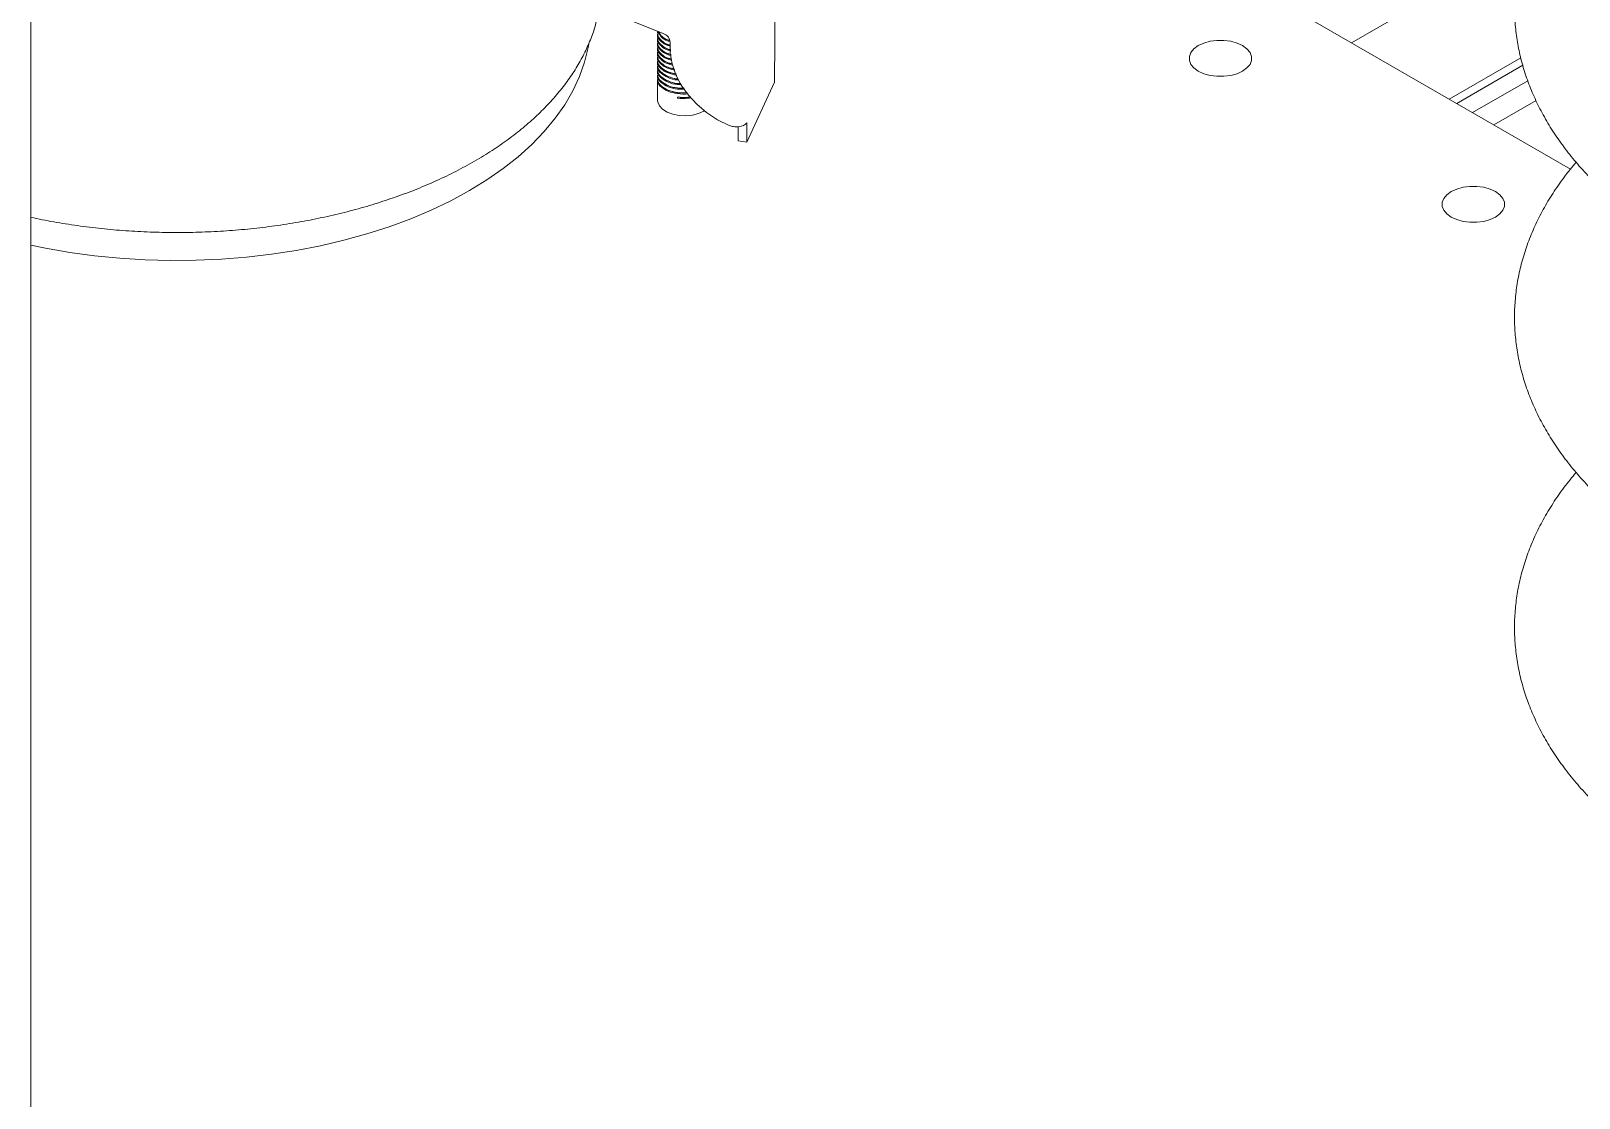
# Model space of a CAD drawing. Header units: millimetres. Extents: x 51507 to 66627, y -17810 to -7118.
# Drawn here: x 60319.8 to 60665.9, y -13692.5 to -13453.8 of the extents above; entities that cross this region are included whole.
import ezdxf

# ---------------------------------------------------------------- set-up
doc = ezdxf.new("R2010")
doc.units = ezdxf.units.MM
doc.header["$LTSCALE"] = 10
doc.layers.add('粗实线', color=4, linetype='Continuous', lineweight=18)

msp = doc.modelspace()

# ---------------------------------------------------------------- linework, layer by layer
at = {"layer": '粗实线'}
for p, q in [((60319.763, -13230.253), (60319.763, -13785.501)), ((60664.013, -13484.715), (60467.976, -13371.545)), ((60486.129, -13460.487), (60486.129, -13430.685)), ((60653.758, -13434.106), (60615.052, -13456.45)), ((60452.528, -13450.956), (60461.29, -13454.461)), ((60459.887, -13453.9), (60459.887, -13454.231)), ((60459.887, -13454.483), (60459.887, -13455.252)), ((60461.8, -13454.772), (60460.991, -13454.274)), ((60459.887, -13455.504), (60459.887, -13456.272)), ((60459.887, -13456.524), (60459.887, -13457.293)), ((60459.887, -13457.545), (60459.887, -13458.314)), ((60459.887, -13458.566), (60459.887, -13459.334)), ((60459.887, -13459.587), (60459.887, -13460.355)), ((60459.887, -13460.607), (60459.887, -13461.376)), ((60459.887, -13461.628), (60459.887, -13462.397)), ((60486.101, -13460.399), (60486.019, -13460.961)), ((60486.019, -13465.271), (60486.019, -13460.961)), ((60652.902, -13459.788), (60636.868, -13469.044)), ((60653.348, -13461.49), (60638.565, -13470.024)), ((60459.887, -13462.649), (60459.887, -13463.417)), ((60459.887, -13463.669), (60459.887, -13464.438)), ((60459.887, -13464.69), (60459.887, -13469.329)), ((60486.019, -13465.271), (60479.808, -13478.654)), ((60654.464, -13464.929), (60642.101, -13472.065)), ((60464.334, -13468.844), (60464.334, -13468.592)), ((60464.384, -13468.647), (60464.334, -13468.844)), ((60464.384, -13468.575), (60464.384, -13468.647)), ((60656.294, -13469.38), (60646.872, -13474.819)), ((60477.876, -13478.355), (60477.876, -13475.217)), ((60479.808, -13478.654), (60479.808, -13474.343)), ((60479.808, -13478.654), (60477.876, -13478.355))]:
    msp.add_line(p, q, dxfattribs=at)
for points in [[(60444.491, -13456.732), (60444.354, -13457.518), (60443.567, -13460.775), (60442.434, -13463.998), (60440.96, -13467.175), (60439.149, -13470.294), (60437.01, -13473.342), (60434.549, -13476.308), (60431.777, -13479.181), (60428.703, -13481.95), (60425.341, -13484.605), (60421.701, -13487.135), (60417.798, -13489.531), (60413.648, -13491.784), (60409.265, -13493.885), (60404.666, -13495.827), (60399.869, -13497.601), (60394.892, -13499.201), (60389.754, -13500.622), (60384.474, -13501.857), (60379.072, -13502.902), (60373.569, -13503.753), (60367.986, -13504.407), (60362.343, -13504.862), (60356.663, -13505.115), (60350.967, -13505.165), (60345.276, -13505.014), (60339.612, -13504.66), (60333.996, -13504.105), (60328.45, -13503.352), (60322.995, -13502.404), (60319.763, -13501.739)], [(60462.679, -13456.353), (60462.698, -13458.745), (60463.129, -13461.173), (60463.963, -13463.585), (60465.182, -13465.929), (60466.76, -13468.155), (60468.664, -13470.216), (60470.852, -13472.067), (60473.277, -13473.669), (60475.889, -13474.987)], [(60590.686, -13457.079), (60591.663, -13457.787), (60592.344, -13458.602), (60592.692, -13459.484), (60592.692, -13460.389), (60592.344, -13461.271), (60591.663, -13462.087), (60590.686, -13462.794), (60589.461, -13463.358), (60588.048, -13463.751), (60586.52, -13463.952), (60584.953, -13463.952), (60583.424, -13463.751), (60582.012, -13463.358), (60580.787, -13462.794), (60579.809, -13462.087), (60579.129, -13461.271), (60578.78, -13460.389), (60578.78, -13459.484), (60579.129, -13458.602), (60579.809, -13457.787), (60580.787, -13457.079), (60582.012, -13456.515), (60583.424, -13456.122), (60584.953, -13455.921), (60586.52, -13455.921), (60588.048, -13456.122), (60589.461, -13456.515), (60590.686, -13457.079)], [(60459.887, -13469.329), (60459.927, -13469.727), (60460.286, -13470.57), (60460.997, -13471.335), (60462.015, -13471.974), (60463.276, -13472.447), (60464.701, -13472.724), (60466.201, -13472.788), (60467.682, -13472.634), (60469.049, -13472.272), (60470.218, -13471.726), (60470.324, -13471.661)], [(60647.255, -13489.736), (60648.232, -13490.443), (60648.912, -13491.258), (60649.261, -13492.141), (60649.261, -13493.045), (60648.912, -13493.928), (60648.232, -13494.743), (60647.255, -13495.45), (60646.029, -13496.015), (60644.617, -13496.407), (60643.089, -13496.609), (60641.521, -13496.609), (60639.993, -13496.407), (60638.581, -13496.015), (60637.355, -13495.45), (60636.378, -13494.743), (60635.698, -13493.928), (60635.349, -13493.045), (60635.349, -13492.141), (60635.698, -13491.258), (60636.378, -13490.443), (60637.355, -13489.736), (60638.581, -13489.171), (60639.993, -13488.779), (60641.521, -13488.577), (60643.089, -13488.577), (60644.617, -13488.779), (60646.029, -13489.171), (60647.255, -13489.736)]]:
    msp.add_lwpolyline(points, dxfattribs=at)
msp.add_arc((60460.656, -13456.383), 2.024, 0.85276, 71.72415, dxfattribs=at)
for points, knots in [([(60665.26, -13344.342), (60664.351, -13345.449), (60662.495, -13347.709), (60660.055, -13351.248), (60657.865, -13354.906), (60655.996, -13358.63), (60654.444, -13362.403), (60653.214, -13366.213), (60652.306, -13370.049), (60651.72, -13373.898), (60651.453, -13377.752), (60651.504, -13381.6), (60651.87, -13385.434), (60652.551, -13389.247), (60653.543, -13393.028), (60654.845, -13396.773), (60656.457, -13400.472), (60658.375, -13404.119), (60660.597, -13407.704), (60663.121, -13411.217), (60665.94, -13414.649), (60669.048, -13417.989), (60672.436, -13421.227), (60676.095, -13424.354), (60680.014, -13427.36), (60684.18, -13430.238), (60688.581, -13432.979), (60693.205, -13435.577), (60698.038, -13438.027), (60703.067, -13440.322), (60708.278, -13442.458), (60713.658, -13444.431), (60719.193, -13446.237), (60724.868, -13447.872), (60730.671, -13449.333), (60736.586, -13450.618), (60742.598, -13451.723), (60748.694, -13452.647), (60754.858, -13453.387), (60761.075, -13453.944), (60767.33, -13454.314), (60773.608, -13454.498), (60779.892, -13454.495), (60786.169, -13454.305), (60792.423, -13453.93), (60798.638, -13453.368), (60804.799, -13452.622), (60810.891, -13451.693), (60816.9, -13450.582), (60822.81, -13449.293), (60828.608, -13447.827), (60834.278, -13446.187), (60839.808, -13444.377), (60845.184, -13442.399), (60850.392, -13440.258), (60855.415, -13437.955), (60859.821, -13435.727), (60862.485, -13434.223), (60863.608, -13433.588)], [0, 0, 0, 0, 4.9995455, 10.2066727, 15.3839437, 20.5269825, 25.6331227, 30.7020079, 35.735938, 40.7398824, 45.7211612, 50.6888576, 55.6525035, 60.6195435, 65.5998757, 70.6021819, 75.6332731, 80.6976369, 85.7972423, 90.93163, 96.09827, 101.2931155, 106.5112434, 111.7474643, 116.9968142, 122.2548829, 127.5179845, 132.783198, 138.047745, 143.3102366, 148.5697746, 153.8258409, 159.0782071, 164.3268606, 169.5719458, 174.813719, 180.0525148, 185.2887216, 190.5227639, 195.75509, 200.9861636, 206.2164586, 211.4464549, 216.6766343, 221.9073244, 227.1390136, 232.3721903, 237.6073411, 242.8449463, 248.0854754, 253.3293775, 258.5770696, 263.828918, 269.0852132, 274.3461348, 279.6117051, 284.8817274, 288.7296523, 288.7296523, 288.7296523, 288.7296523]), ([(60665.26, -13413.748), (60664.351, -13414.855), (60662.495, -13417.115), (60660.055, -13420.654), (60657.865, -13424.312), (60655.996, -13428.036), (60654.444, -13431.809), (60653.214, -13435.619), (60652.306, -13439.454), (60651.72, -13443.304), (60651.453, -13447.157), (60651.504, -13451.006), (60651.87, -13454.84), (60652.551, -13458.652), (60653.543, -13462.434), (60654.845, -13466.179), (60656.457, -13469.878), (60658.375, -13473.525), (60660.597, -13477.11), (60663.121, -13480.623), (60665.94, -13484.055), (60669.048, -13487.395), (60672.436, -13490.633), (60676.095, -13493.76), (60680.014, -13496.766), (60684.18, -13499.644), (60688.581, -13502.385), (60693.205, -13504.983), (60698.038, -13507.433), (60703.067, -13509.728), (60708.278, -13511.864), (60713.658, -13513.837), (60719.193, -13515.643), (60724.868, -13517.278), (60730.671, -13518.739), (60736.586, -13520.024), (60742.598, -13521.129), (60748.694, -13522.053), (60754.858, -13522.793), (60761.075, -13523.35), (60767.33, -13523.72), (60773.608, -13523.904), (60779.892, -13523.901), (60786.169, -13523.711), (60792.423, -13523.335), (60798.638, -13522.774), (60804.799, -13522.028), (60810.891, -13521.099), (60816.9, -13519.988), (60822.81, -13518.699), (60828.608, -13517.233), (60834.278, -13515.593), (60839.808, -13513.783), (60845.184, -13511.805), (60850.392, -13509.664), (60855.415, -13507.361), (60859.821, -13505.133), (60862.485, -13503.629), (60863.608, -13502.994)], [0, 0, 0, 0, 4.9995455, 10.2066727, 15.3839437, 20.5269825, 25.6331227, 30.7020079, 35.735938, 40.7398824, 45.7211612, 50.6888576, 55.6525035, 60.6195435, 65.5998757, 70.6021819, 75.6332731, 80.6976369, 85.7972423, 90.93163, 96.09827, 101.2931155, 106.5112434, 111.7474643, 116.9968142, 122.2548829, 127.5179845, 132.783198, 138.047745, 143.3102366, 148.5697746, 153.8258409, 159.0782071, 164.3268606, 169.5719458, 174.813719, 180.0525148, 185.2887216, 190.5227639, 195.75509, 200.9861636, 206.2164586, 211.4464549, 216.6766343, 221.9073244, 227.1390136, 232.3721903, 237.6073411, 242.8449463, 248.0854754, 253.3293775, 258.5770696, 263.828918, 269.0852132, 274.3461348, 279.6117051, 284.8817274, 288.7296523, 288.7296523, 288.7296523, 288.7296523]), ([(60319.763, -13495.494), (60320.598, -13495.678), (60323.144, -13496.238), (60327.511, -13496.986), (60332.835, -13497.744), (60338.229, -13498.311), (60343.668, -13498.697), (60349.135, -13498.899), (60354.614, -13498.917), (60360.084, -13498.749), (60365.53, -13498.398), (60370.932, -13497.864), (60376.274, -13497.147), (60381.538, -13496.252), (60386.706, -13495.18), (60391.762, -13493.934), (60396.689, -13492.518), (60401.471, -13490.936), (60406.093, -13489.193), (60410.539, -13487.293), (60414.844, -13485.218), (60418.3, -13483.34), (60421.609, -13481.37), (60424.729, -13479.339), (60428.19, -13476.801), (60431.4, -13474.142), (60434.344, -13471.372), (60437.013, -13468.5), (60439.395, -13465.535), (60441.48, -13462.489), (60443.264, -13459.375), (60444.723, -13456.203), (60445.758, -13453.427), (60446.176, -13451.697), (60446.331, -13451.055)], [0, 0, 0, 0, 2.3173939, 7.0599678, 11.8011969, 16.5413471, 21.2806979, 26.0195369, 30.7581566, 35.4968525, 40.2358325, 44.9753861, 49.715812, 54.457408, 59.2004669, 63.9452727, 68.6920923, 73.4411635, 78.1926779, 82.9467551, 87.7034072, 92.6297143, 95.1414576, 99.9025561, 104.6653617, 109.4271178, 114.1857175, 118.9384052, 123.6818059, 128.4121049, 133.1254286, 137.8184371, 142.4890551, 145.2449458, 145.2449458, 145.2449458, 145.2449458]), ([(60462.726, -13456.955), (60462.559, -13456.916), (60461.676, -13456.712), (60460.621, -13455.899), (60459.847, -13454.951), (60459.961, -13454.378), (60459.99, -13454.235)], [0, 0, 0, 0, 0.3844701, 2.0282772, 3.6720842, 4.2184483, 4.2184483, 4.2184483, 4.2184483]), ([(60462.746, -13457.212), (60462.572, -13457.172), (60461.682, -13456.967), (60460.621, -13456.152), (60459.847, -13455.203), (60459.961, -13454.63), (60459.99, -13454.487)], [0, 0, 0, 0, 0.4004304, 2.0461207, 3.6918109, 4.238801, 4.238801, 4.238801, 4.238801]), ([(60462.651, -13456.167), (60462.51, -13456.134), (60461.658, -13455.934), (60460.548, -13455.145), (60460.154, -13454.33), (60459.961, -13453.929)], [0, 0, 0, 0, 0.3335456, 2.0174173, 3.6520957, 3.6520957, 3.6520957, 3.6520957]), ([(60462.61, -13455.905), (60462.483, -13455.875), (60461.647, -13455.677), (60460.664, -13454.997), (60460.312, -13454.298), (60460.168, -13454.012)], [0, 0, 0, 0, 0.3065852, 2.0225403, 3.2156569, 3.2156569, 3.2156569, 3.2156569]), ([(60462.617, -13455.952), (60462.528, -13455.93), (60461.757, -13455.744), (60461.097, -13455.353), (60460.853, -13454.959), (60460.852, -13454.956)], [0, 0, 0, 0, 0.2375614, 2.0521264, 2.0643682, 2.0643682, 2.0643682, 2.0643682]), ([(60462.806, -13457.996), (60462.611, -13457.952), (60461.699, -13457.743), (60460.619, -13456.921), (60459.847, -13455.972), (60459.961, -13455.399), (60459.99, -13455.256)], [0, 0, 0, 0, 0.4492994, 2.1006542, 3.752009, 4.3008819, 4.3008819, 4.3008819, 4.3008819]), ([(60462.826, -13458.253), (60462.624, -13458.207), (60461.704, -13457.998), (60460.619, -13457.174), (60459.847, -13456.224), (60459.961, -13455.651), (60459.99, -13455.508)], [0, 0, 0, 0, 0.4653884, 2.1185756, 3.7717627, 4.3212446, 4.3212446, 4.3212446, 4.3212446]), ([(60462.886, -13459.037), (60462.663, -13458.987), (60461.721, -13458.774), (60460.618, -13457.943), (60459.847, -13456.992), (60459.961, -13456.419), (60459.99, -13456.276)], [0, 0, 0, 0, 0.514642, 2.1733413, 3.8320405, 4.3833546, 4.3833546, 4.3833546, 4.3833546]), ([(60462.906, -13459.294), (60462.676, -13459.243), (60461.727, -13459.029), (60460.617, -13458.196), (60459.847, -13457.244), (60459.961, -13456.671), (60459.99, -13456.528)], [0, 0, 0, 0, 0.5308546, 2.1913371, 3.8518196, 4.4037263, 4.4037263, 4.4037263, 4.4037263]), ([(60462.966, -13460.078), (60462.715, -13460.022), (60461.744, -13459.805), (60460.616, -13458.965), (60459.847, -13458.013), (60459.961, -13457.44), (60459.99, -13457.297)], [0, 0, 0, 0, 0.5804772, 2.2463248, 3.9121724, 4.4658623, 4.4658623, 4.4658623, 4.4658623]), ([(60462.986, -13460.335), (60462.728, -13460.278), (60461.749, -13460.06), (60460.616, -13459.218), (60459.847, -13458.265), (60459.961, -13457.692), (60459.99, -13457.549)], [0, 0, 0, 0, 0.5968084, 2.2643918, 3.9319752, 4.4862421, 4.4862421, 4.4862421, 4.4862421]), ([(60463.186, -13461.155), (60462.858, -13461.083), (60461.805, -13460.854), (60460.612, -13459.989), (60459.847, -13459.033), (60459.961, -13458.461), (60459.99, -13458.318)], [0, 0, 0, 0, 0.7631894, 2.4476698, 4.1321502, 4.6920333, 4.6920333, 4.6920333, 4.6920333]), ([(60462.729, -13457.001), (60462.602, -13456.97), (60461.792, -13456.778), (60461.097, -13456.374), (60460.853, -13455.98), (60460.852, -13455.977)], [0, 0, 0, 0, 0.3400591, 2.1671391, 2.1794653, 2.1794653, 2.1794653, 2.1794653]), ([(60462.81, -13458.042), (60462.655, -13458.005), (60461.817, -13457.808), (60461.097, -13457.395), (60460.853, -13457), (60460.852, -13456.998)], [0, 0, 0, 0, 0.4139941, 2.2493749, 2.2617572, 2.2617572, 2.2617572, 2.2617572]), ([(60462.89, -13459.083), (60462.708, -13459.04), (60461.842, -13458.839), (60461.097, -13458.415), (60460.853, -13458.021), (60460.852, -13458.018)], [0, 0, 0, 0, 0.4884559, 2.3316551, 2.3440901, 2.3440901, 2.3440901, 2.3440901]), ([(60463.293, -13461.434), (60462.927, -13461.355), (60461.834, -13461.12), (60460.61, -13460.243), (60459.848, -13459.285), (60459.961, -13458.713), (60459.99, -13458.57)], [0, 0, 0, 0, 0.8530545, 2.5461087, 4.239163, 4.8018958, 4.8018958, 4.8018958, 4.8018958]), ([(60463.618, -13462.285), (60463.136, -13462.185), (60461.924, -13461.932), (60460.606, -13461.015), (60459.848, -13460.054), (60459.961, -13459.481), (60459.99, -13459.338)], [0, 0, 0, 0, 1.1313379, 2.8488131, 4.5662883, 5.1371381, 5.1371381, 5.1371381, 5.1371381]), ([(60463.725, -13462.565), (60463.205, -13462.457), (60461.953, -13462.198), (60460.605, -13461.268), (60459.848, -13460.306), (60459.961, -13459.733), (60459.99, -13459.59)], [0, 0, 0, 0, 1.2238701, 2.9488314, 4.6737927, 5.2471307, 5.2471307, 5.2471307, 5.2471307]), ([(60464.05, -13463.416), (60463.414, -13463.287), (60462.042, -13463.011), (60460.601, -13462.039), (60459.848, -13461.074), (60459.961, -13460.502), (60459.99, -13460.359)], [0, 0, 0, 0, 1.5095093, 3.2558747, 5.00224, 5.5826922, 5.5826922, 5.5826922, 5.5826922]), ([(60464.156, -13463.695), (60463.482, -13463.56), (60462.071, -13463.277), (60460.6, -13462.292), (60459.848, -13461.326), (60459.961, -13460.754), (60459.99, -13460.611)], [0, 0, 0, 0, 1.6042247, 3.3571764, 5.1101281, 5.6927695, 5.6927695, 5.6927695, 5.6927695]), ([(60464.468, -13464.51), (60464.423, -13464.51), (60463.599, -13464.506), (60462.136, -13464.009), (60460.594, -13463.079), (60459.849, -13462.094), (60459.961, -13461.522), (60459.99, -13461.38)], [0, 0, 0, 0, 0.1012893, 1.8766663, 3.6520433, 5.4274204, 6.0175154, 6.0175154, 6.0175154, 6.0175154]), ([(60464.564, -13464.763), (60464.488, -13464.763), (60463.63, -13464.762), (60462.136, -13464.264), (60460.594, -13463.33), (60459.849, -13462.346), (60459.961, -13461.774), (60459.99, -13461.632)], [0, 0, 0, 0, 0.1754019, 1.9574012, 3.7394004, 5.5213997, 6.1136958, 6.1136958, 6.1136958, 6.1136958]), ([(60462.97, -13460.124), (60462.761, -13460.075), (60461.868, -13459.869), (60461.097, -13459.436), (60460.853, -13459.042), (60460.852, -13459.039)], [0, 0, 0, 0, 0.5633998, 2.4139748, 2.4264596, 2.4264596, 2.4264596, 2.4264596]), ([(60463.205, -13461.204), (60462.916, -13461.139), (60461.941, -13460.919), (60461.097, -13460.457), (60460.853, -13460.062), (60460.852, -13460.06)], [0, 0, 0, 0, 0.7853324, 2.6552891, 2.6679046, 2.6679046, 2.6679046, 2.6679046]), ([(60463.636, -13462.334), (60463.2, -13462.239), (60462.075, -13461.993), (60461.097, -13461.478), (60460.853, -13461.083), (60460.852, -13461.08)], [0, 0, 0, 0, 1.200576, 3.0993377, 3.1121476, 3.1121476, 3.1121476, 3.1121476]), ([(60465.024, -13465.537), (60464.793, -13465.54), (60463.778, -13465.552), (60462.133, -13465.042), (60460.595, -13464.096), (60459.849, -13463.114), (60459.961, -13462.543), (60459.99, -13462.4)], [0, 0, 0, 0, 0.5348394, 2.3464567, 4.158074, 5.9696912, 6.5718317, 6.5718317, 6.5718317, 6.5718317]), ([(60465.205, -13465.791), (60464.913, -13465.796), (60463.835, -13465.813), (60462.132, -13465.297), (60460.595, -13464.347), (60459.849, -13463.367), (60459.961, -13462.795), (60459.99, -13462.652)], [0, 0, 0, 0, 0.6792834, 2.5017632, 4.3242429, 6.1467226, 6.7524735, 6.7524735, 6.7524735, 6.7524735]), ([(60465.757, -13466.565), (60465.278, -13466.578), (60464.012, -13466.61), (60462.13, -13466.073), (60460.596, -13465.114), (60459.849, -13464.135), (60459.961, -13463.564), (60459.99, -13463.421)], [0, 0, 0, 0, 1.1286352, 2.9817364, 4.8348376, 6.6879389, 7.3038676, 7.3038676, 7.3038676, 7.3038676]), ([(60465.938, -13466.819), (60465.398, -13466.835), (60464.069, -13466.872), (60462.129, -13466.327), (60460.596, -13465.365), (60459.849, -13464.387), (60459.961, -13463.816), (60459.99, -13463.673)], [0, 0, 0, 0, 1.2786232, 3.141014, 5.0034048, 6.8657955, 7.484812, 7.484812, 7.484812, 7.484812]), ([(60466.49, -13467.594), (60465.762, -13467.619), (60464.245, -13467.672), (60462.128, -13467.101), (60460.596, -13466.133), (60459.849, -13465.156), (60459.961, -13464.584), (60459.99, -13464.442)], [0, 0, 0, 0, 1.7430318, 3.6317259, 5.5204201, 7.4091143, 8.0368734, 8.0368734, 8.0368734, 8.0368734]), ([(60466.671, -13467.847), (60466.671, -13467.848), (60465.932, -13468.014), (60464.279, -13467.87), (60462.134, -13467.371), (60460.595, -13466.38), (60459.849, -13465.409), (60459.961, -13464.836), (60459.99, -13464.694)], [0, 0, 0, 0, 0.0006398, 1.8988928, 3.7971458, 5.6953987, 7.5936517, 8.224588, 8.224588, 8.224588, 8.224588]), ([(60464.068, -13463.464), (60463.484, -13463.34), (60462.208, -13463.068), (60461.097, -13462.498), (60460.853, -13462.104), (60460.852, -13462.101)], [0, 0, 0, 0, 1.6226713, 3.5438684, 3.5568296, 3.5568296, 3.5568296, 3.5568296]), ([(60464.489, -13464.566), (60464.454, -13464.565), (60463.663, -13464.561), (60462.335, -13464.064), (60461.097, -13463.519), (60460.853, -13463.124), (60460.852, -13463.122)], [0, 0, 0, 0, 0.0902008, 2.0344813, 3.9787619, 3.9918788, 3.9918788, 3.9918788, 3.9918788]), ([(60465.063, -13465.592), (60464.834, -13465.595), (60463.844, -13465.609), (60462.329, -13465.099), (60461.097, -13464.54), (60460.853, -13464.145), (60460.852, -13464.142)], [0, 0, 0, 0, 0.5942839, 2.5728185, 4.551353, 4.5647011, 4.5647011, 4.5647011, 4.5647011]), ([(60465.796, -13466.619), (60465.317, -13466.633), (60464.072, -13466.668), (60462.324, -13466.131), (60461.097, -13465.56), (60460.853, -13465.166), (60460.852, -13465.163)], [0, 0, 0, 0, 1.2568327, 3.2700298, 5.2832268, 5.2968087, 5.2968087, 5.2968087, 5.2968087]), ([(60466.529, -13467.647), (60465.798, -13467.675), (60464.298, -13467.731), (60462.32, -13467.158), (60461.097, -13466.581), (60460.853, -13466.186), (60460.852, -13466.184)], [0, 0, 0, 0, 1.9348998, 3.9754422, 6.0159846, 6.029751, 6.029751, 6.029751, 6.029751]), ([(60467.144, -13468.51), (60466.987, -13468.549), (60466.094, -13468.769), (60465.13, -13468.672), (60464.334, -13468.592)], [0, 0, 0, 0, 0.497069, 2.8266307, 2.8266307, 2.8266307, 2.8266307]), ([(60467.298, -13468.727), (60467.09, -13468.78), (60466.148, -13469.017), (60465.129, -13468.92), (60464.334, -13468.844)], [0, 0, 0, 0, 0.658811, 2.9848382, 2.9848382, 2.9848382, 2.9848382]), ([(60467.172, -13468.55), (60466.998, -13468.594), (60466.111, -13468.816), (60465.153, -13468.722), (60464.384, -13468.647)], [0, 0, 0, 0, 0.5529963, 2.806868, 2.806868, 2.806868, 2.806868]), ([(60479.808, -13474.343), (60479.722, -13474.458), (60479.555, -13474.682), (60479.108, -13474.944), (60478.584, -13475.128), (60477.851, -13475.256), (60476.917, -13475.263), (60476.212, -13475.074), (60475.889, -13474.987)], [0, 0, 0, 0, 0.6578628, 1.278368, 1.8615111, 2.4072948, 3.3828938, 4.210939, 4.210939, 4.210939, 4.210939]), ([(60665.26, -13483.154), (60664.351, -13484.261), (60662.495, -13486.521), (60660.055, -13490.059), (60657.865, -13493.718), (60655.996, -13497.442), (60654.444, -13501.215), (60653.214, -13505.025), (60652.306, -13508.86), (60651.72, -13512.71), (60651.453, -13516.563), (60651.504, -13520.412), (60651.87, -13524.246), (60652.551, -13528.058), (60653.543, -13531.84), (60654.845, -13535.585), (60656.457, -13539.284), (60658.375, -13542.931), (60660.597, -13546.516), (60663.121, -13550.029), (60665.94, -13553.461), (60669.048, -13556.801), (60672.436, -13560.039), (60676.095, -13563.166), (60680.014, -13566.172), (60684.18, -13569.05), (60688.581, -13571.791), (60693.205, -13574.389), (60698.038, -13576.839), (60703.067, -13579.134), (60708.278, -13581.27), (60713.658, -13583.243), (60719.193, -13585.049), (60724.868, -13586.684), (60730.671, -13588.145), (60736.586, -13589.43), (60742.598, -13590.535), (60748.694, -13591.459), (60754.858, -13592.199), (60761.075, -13592.755), (60767.33, -13593.126), (60773.608, -13593.31), (60779.892, -13593.307), (60786.169, -13593.117), (60792.423, -13592.741), (60798.638, -13592.18), (60804.799, -13591.434), (60810.891, -13590.505), (60816.9, -13589.394), (60822.81, -13588.105), (60828.608, -13586.639), (60834.278, -13584.999), (60839.808, -13583.189), (60845.184, -13581.211), (60850.392, -13579.07), (60855.415, -13576.767), (60859.821, -13574.539), (60862.485, -13573.035), (60863.608, -13572.4)], [0, 0, 0, 0, 4.9995455, 10.2066727, 15.3839437, 20.5269825, 25.6331227, 30.7020079, 35.735938, 40.7398824, 45.7211612, 50.6888576, 55.6525035, 60.6195435, 65.5998757, 70.6021819, 75.6332731, 80.6976369, 85.7972423, 90.93163, 96.09827, 101.2931155, 106.5112434, 111.7474643, 116.9968142, 122.2548829, 127.5179845, 132.783198, 138.047745, 143.3102366, 148.5697746, 153.8258409, 159.0782071, 164.3268606, 169.5719458, 174.813719, 180.0525148, 185.2887216, 190.5227639, 195.75509, 200.9861636, 206.2164586, 211.4464549, 216.6766343, 221.9073244, 227.1390136, 232.3721903, 237.6073411, 242.8449463, 248.0854754, 253.3293775, 258.5770696, 263.828918, 269.0852132, 274.3461348, 279.6117051, 284.8817274, 288.7296523, 288.7296523, 288.7296523, 288.7296523]), ([(60665.26, -13552.56), (60664.351, -13553.667), (60662.495, -13555.927), (60660.055, -13559.465), (60657.865, -13563.124), (60655.996, -13566.848), (60654.444, -13570.621), (60653.214, -13574.431), (60652.306, -13578.266), (60651.72, -13582.116), (60651.453, -13585.969), (60651.504, -13589.818), (60651.87, -13593.652), (60652.551, -13597.464), (60653.543, -13601.246), (60654.845, -13604.991), (60656.457, -13608.69), (60658.375, -13612.337), (60660.597, -13615.921), (60663.121, -13619.435), (60665.94, -13622.867), (60669.048, -13626.207), (60672.436, -13629.445), (60676.095, -13632.572), (60680.014, -13635.578), (60684.18, -13638.456), (60688.581, -13641.197), (60693.205, -13643.795), (60698.038, -13646.245), (60703.067, -13648.54), (60708.278, -13650.676), (60713.658, -13652.649), (60719.193, -13654.455), (60724.868, -13656.09), (60730.671, -13657.551), (60736.586, -13658.835), (60742.598, -13659.941), (60748.694, -13660.865), (60754.858, -13661.605), (60761.075, -13662.161), (60767.33, -13662.532), (60773.608, -13662.716), (60779.892, -13662.713), (60786.169, -13662.523), (60792.423, -13662.147), (60798.638, -13661.586), (60804.799, -13660.84), (60810.891, -13659.911), (60816.9, -13658.8), (60822.81, -13657.511), (60828.608, -13656.045), (60834.278, -13654.405), (60839.808, -13652.595), (60845.184, -13650.617), (60850.392, -13648.476), (60855.415, -13646.173), (60859.821, -13643.945), (60862.485, -13642.441), (60863.608, -13641.806)], [0, 0, 0, 0, 4.9995455, 10.2066727, 15.3839437, 20.5269825, 25.6331227, 30.7020079, 35.735938, 40.7398824, 45.7211612, 50.6888576, 55.6525035, 60.6195435, 65.5998757, 70.6021819, 75.6332731, 80.6976369, 85.7972423, 90.93163, 96.09827, 101.2931155, 106.5112434, 111.7474643, 116.9968142, 122.2548829, 127.5179845, 132.783198, 138.047745, 143.3102366, 148.5697746, 153.8258409, 159.0782071, 164.3268606, 169.5719458, 174.813719, 180.0525148, 185.2887216, 190.5227639, 195.75509, 200.9861636, 206.2164586, 211.4464549, 216.6766343, 221.9073244, 227.1390136, 232.3721903, 237.6073411, 242.8449463, 248.0854754, 253.3293775, 258.5770696, 263.828918, 269.0852132, 274.3461348, 279.6117051, 284.8817274, 288.7296523, 288.7296523, 288.7296523, 288.7296523])]:
    msp.add_open_spline(points, degree=3, knots=knots, dxfattribs=at)

doc.saveas('drawing.dxf')
